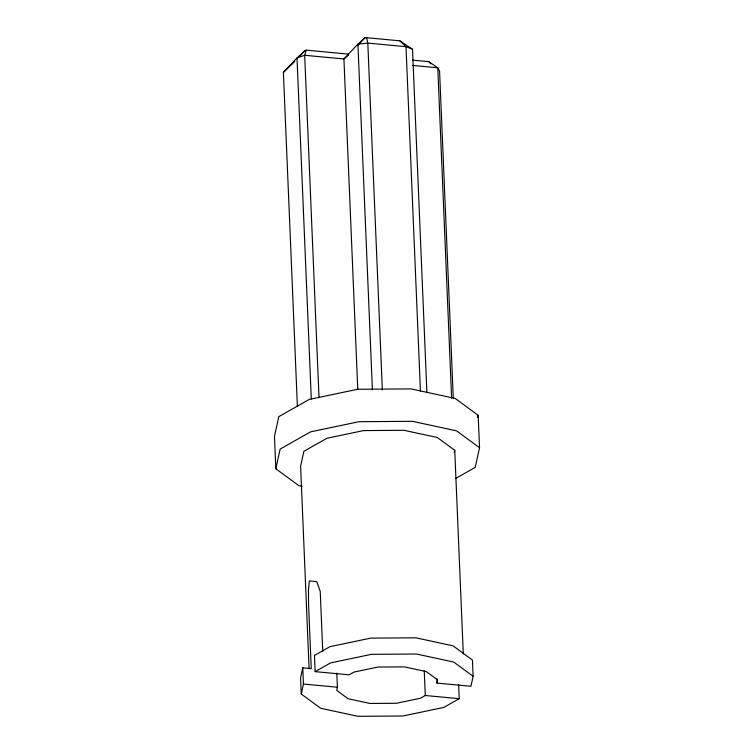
<?xml version="1.0" encoding="UTF-8"?>
<svg xmlns="http://www.w3.org/2000/svg" width="754" height="754" viewBox="0 0 754 754"><rect width="100%" height="100%" fill="white"/><g stroke="black" fill="none" stroke-linecap="round" stroke-linejoin="round"><path stroke-width="1.13" d="M302.184 486.349L298.791 485.614L275.823 468.752L280.149 449.064L310.601 431.844L359.027 421.693L412.457 421.326L456.566 430.854L479.535 447.716L475.209 467.395L455.925 478.309M322.759 651.597L320.233 591.39L316.755 581.626L309.31 580.976L308.48 590.401L308.537 603.803L311.261 668.638L302.769 667.837L300.573 677.827L301.251 694.038L320.638 708.26L357.848 716.3L402.928 715.998L443.786 707.431L459.243 698.685L458.658 684.792M301.251 694.038L303.447 684.048L302.769 667.837M336.812 673.143L337.406 687.243L336.718 690.372L348.103 698.732L369.96 703.454L396.434 703.275L420.43 698.242L425.284 695.499L459.243 698.685M454.247 452.57L454.747 450.279L437.367 437.518L403.993 430.308L363.569 430.581L326.925 438.262L303.881 451.297L300.61 466.189L309.093 668.713M477.697 417.49L478.177 415.303L455.209 398.432L411.1 388.913L357.669 389.271L309.244 399.422L278.791 416.651L274.465 436.33L275.823 468.752M436.981 683.086L437.669 679.948L426.283 671.597L404.427 666.875L377.952 667.054L353.946 672.087L349.102 674.83L315.144 671.635L314.465 655.424L329.913 646.687L370.779 638.12L415.85 637.818L453.069 645.858L472.447 660.08L473.126 676.291L470.93 686.281L436.981 683.086L436.783 678.383M348.31 54.099L306.322 50.15L304.673 55.278L319.008 397.471M297.387 406.349L283.391 72.393L297.01 57.935L304.889 50.706L306.322 50.15M294.757 61.46L283.391 72.393M299.432 56.503L304.889 50.706M357.933 45.231L364.861 37.879L366.604 37.7L399.865 40.829L412.513 49.246L426.905 392.617M364.861 37.879L357.914 44.118L343.918 58.963L357.764 389.403M348.678 54.891L343.918 58.963L304.673 55.278L297.01 57.935L311.298 398.951M315.144 671.635L330.591 662.898L371.458 654.331L416.528 654.029L453.748 662.059L473.126 676.291M412.447 60.122L428.772 61.658L437.772 67.785L439.582 71.338L453.286 398.244M412.372 65.4L437.772 67.785L451.618 398.225M303.447 684.048L337.406 687.243M412.513 49.246L406.001 46.682L367.801 43.091L357.914 44.118L372.401 389.837M430.77 63.864L428.772 61.658M399.865 40.829L406.001 46.682L420.449 391.232M366.604 37.7L367.801 43.091L382.344 389.988M478.177 415.303L479.535 447.716M454.747 450.279L463.286 653.972M424.248 670.834L425.284 695.499"/></g></svg>
